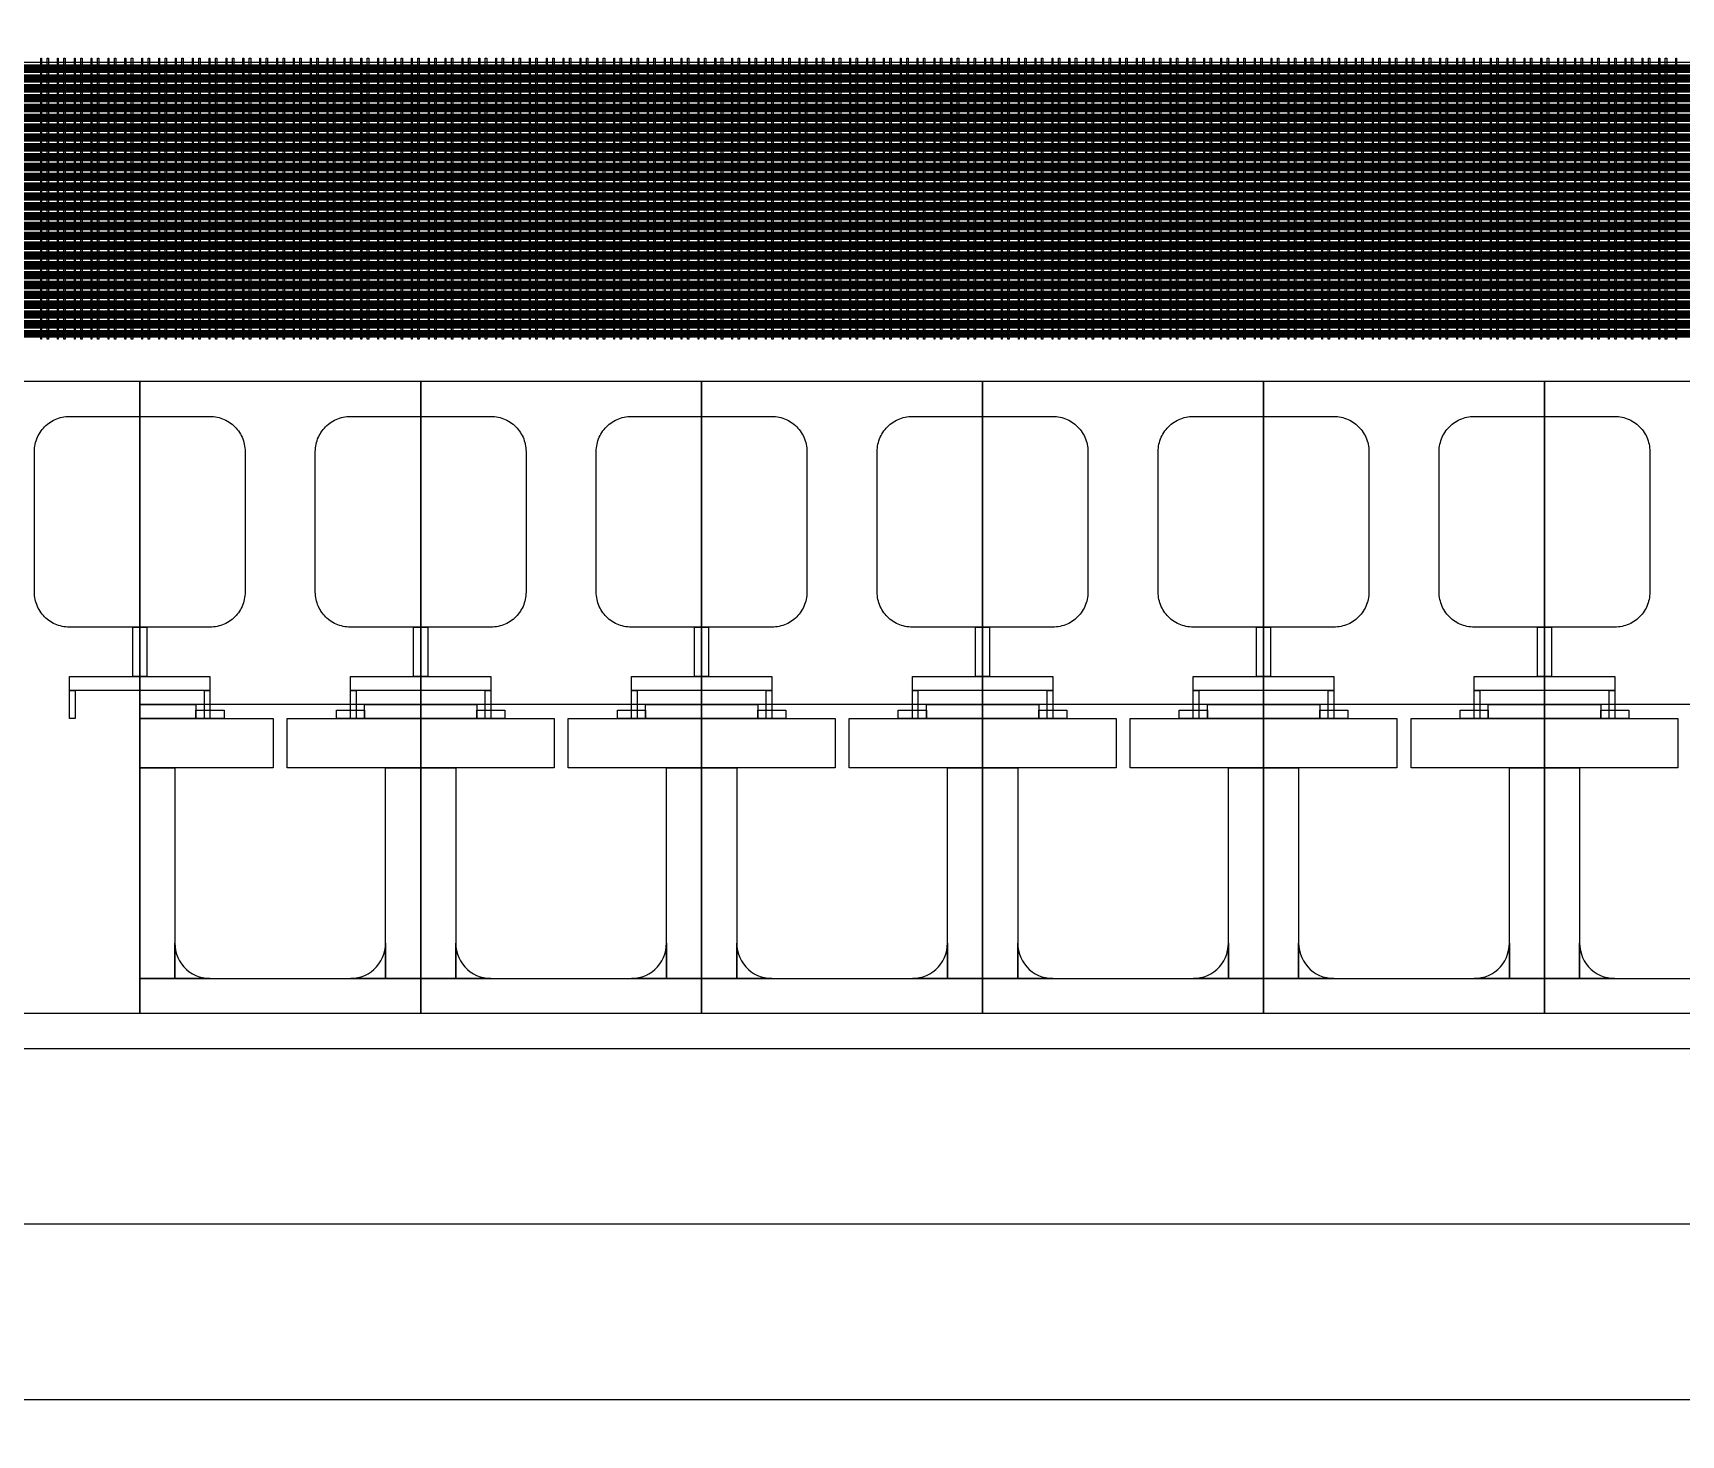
# Model space of a CAD drawing. Extents: x -50000 to 50000, y -50000 to 50000.
# Drawn here: x -33752 to -31406, y 21650 to 23646 of the extents above; entities that cross this region are included whole.
import ezdxf

# ---------------------------------------------------------------- set-up
doc = ezdxf.new("R2010")
doc.units = 0
for name, color, linetype in [('BASEMETAL', 3, 'CONTINUOUS'), ('FRAME', 14, 'CONTINUOUS'), ('SECONDLAYER', 7, 'CONTINUOUS'), ('XOR3', 15, 'CONTINUOUS')]:
    doc.layers.add(name, color=color, linetype=linetype)

# ---------------------------------------------------------------- blocks, each defined once
blk = doc.blocks.new('CHIP_JARRAY')
at = {"layer": 'BASEMETAL'}
for points in [[(500, 1900), (500, 1904.3), (6500, 1904.3), (6500, 1900)], [(500, 1897), (500, 1899), (6500, 1899), (6500, 1897)], [(500, 1894), (500, 1896.4), (6500, 1896.4), (6500, 1894)], [(500, 1891), (500, 1893), (6500, 1893), (6500, 1891)], [(500, 1886), (500, 1890.3), (6500, 1890.3), (6500, 1886)], [(500, 1883), (500, 1885), (6500, 1885), (6500, 1883)], [(500, 1880), (500, 1882.4), (6500, 1882.4), (6500, 1880)], [(500, 1877), (500, 1879), (6500, 1879), (6500, 1877)], [(500, 1872), (500, 1876.3), (6500, 1876.3), (6500, 1872)], [(500, 1869), (500, 1871), (6500, 1871), (6500, 1869)], [(500, 1866), (500, 1868.4), (6500, 1868.4), (6500, 1866)], [(500, 1863), (500, 1865), (6500, 1865), (6500, 1863)], [(500, 1858), (500, 1862.3), (6500, 1862.3), (6500, 1858)], [(500, 1855), (500, 1857), (6500, 1857), (6500, 1855)], [(500, 1852), (500, 1854.4), (6500, 1854.4), (6500, 1852)], [(500, 1849), (500, 1851), (6500, 1851), (6500, 1849)], [(500, 1844), (500, 1848.3), (6500, 1848.3), (6500, 1844)], [(500, 1841), (500, 1843), (6500, 1843), (6500, 1841)], [(500, 1838), (500, 1840.4), (6500, 1840.4), (6500, 1838)], [(500, 1835), (500, 1837), (6500, 1837), (6500, 1835)], [(500, 1830), (500, 1834.3), (6500, 1834.3), (6500, 1830)], [(500, 1827), (500, 1829), (6500, 1829), (6500, 1827)], [(500, 1824), (500, 1826.4), (6500, 1826.4), (6500, 1824)], [(500, 1821), (500, 1823), (6500, 1823), (6500, 1821)], [(500, 1816), (500, 1820.3), (6500, 1820.3), (6500, 1816)], [(500, 1813), (500, 1815), (6500, 1815), (6500, 1813)], [(500, 1810), (500, 1812.4), (6500, 1812.4), (6500, 1810)], [(500, 1807), (500, 1809), (6500, 1809), (6500, 1807)], [(500, 1802), (500, 1806.3), (6500, 1806.3), (6500, 1802)], [(500, 1799), (500, 1801), (6500, 1801), (6500, 1799)], [(500, 1796), (500, 1798.4), (6500, 1798.4), (6500, 1796)], [(500, 1793), (500, 1795), (6500, 1795), (6500, 1793)], [(500, 1788), (500, 1792.3), (6500, 1792.3), (6500, 1788)], [(500, 1785), (500, 1787), (6500, 1787), (6500, 1785)], [(500, 1782), (500, 1784.4), (6500, 1784.4), (6500, 1782)], [(500, 1779), (500, 1781), (6500, 1781), (6500, 1779)], [(500, 1774), (500, 1778.3), (6500, 1778.3), (6500, 1774)], [(500, 1771), (500, 1773), (6500, 1773), (6500, 1771)], [(500, 1768), (500, 1770.4), (6500, 1770.4), (6500, 1768)], [(500, 1765), (500, 1767), (6500, 1767), (6500, 1765)], [(500, 1760), (500, 1764.3), (6500, 1764.3), (6500, 1760)], [(500, 1757), (500, 1759), (6500, 1759), (6500, 1757)], [(500, 1754), (500, 1756.4), (6500, 1756.4), (6500, 1754)], [(500, 1751), (500, 1753), (6500, 1753), (6500, 1751)], [(500, 1746), (500, 1750.3), (6500, 1750.3), (6500, 1746)], [(500, 1743), (500, 1745), (6500, 1745), (6500, 1743)], [(500, 1740), (500, 1742.4), (6500, 1742.4), (6500, 1740)], [(500, 1737), (500, 1739), (6500, 1739), (6500, 1737)], [(500, 1732), (500, 1736.3), (6500, 1736.3), (6500, 1732)], [(500, 1729), (500, 1731), (6500, 1731), (6500, 1729)], [(500, 1726), (500, 1728.4), (6500, 1728.4), (6500, 1726)], [(500, 1723), (500, 1725), (6500, 1725), (6500, 1723)], [(500, 1718), (500, 1722.3), (6500, 1722.3), (6500, 1718)], [(500, 1715), (500, 1717), (6500, 1717), (6500, 1715)], [(500, 1712), (500, 1714.4), (6500, 1714.4), (6500, 1712)], [(500, 1709), (500, 1711), (6500, 1711), (6500, 1709)], [(500, 1704), (500, 1708.3), (6500, 1708.3), (6500, 1704)], [(500, 1701), (500, 1703), (6500, 1703), (6500, 1701)], [(500, 1698), (500, 1700.4), (6500, 1700.4), (6500, 1698)], [(500, 1695), (500, 1697), (6500, 1697), (6500, 1695)], [(500, 1690), (500, 1694.3), (6500, 1694.3), (6500, 1690)], [(500, 1687), (500, 1689), (6500, 1689), (6500, 1687)], [(500, 1684), (500, 1686.4), (6500, 1686.4), (6500, 1684)], [(500, 1681), (500, 1683), (6500, 1683), (6500, 1681)], [(500, 1676), (500, 1680.3), (6500, 1680.3), (6500, 1676)], [(500, 1673), (500, 1675), (6500, 1675), (6500, 1673)], [(500, 1670), (500, 1672.4), (6500, 1672.4), (6500, 1670)], [(500, 1667), (500, 1669), (6500, 1669), (6500, 1667)], [(500, 1662), (500, 1666.3), (6500, 1666.3), (6500, 1662)], [(500, 1659), (500, 1661), (6500, 1661), (6500, 1659)], [(500, 1656), (500, 1658.4), (6500, 1658.4), (6500, 1656)], [(500, 1653), (500, 1655), (6500, 1655), (6500, 1653)], [(500, 1648), (500, 1652.3), (6500, 1652.3), (6500, 1648)], [(500, 1645), (500, 1647), (6500, 1647), (6500, 1645)], [(500, 1642), (500, 1644.4), (6500, 1644.4), (6500, 1642)], [(500, 1639), (500, 1641), (6500, 1641), (6500, 1639)], [(500, 1634), (500, 1638.3), (6500, 1638.3), (6500, 1634)], [(500, 1631), (500, 1633), (6500, 1633), (6500, 1631)], [(500, 1628), (500, 1630.4), (6500, 1630.4), (6500, 1628)], [(500, 1625), (500, 1627), (6500, 1627), (6500, 1625)], [(500, 1620), (500, 1624.3), (6500, 1624.3), (6500, 1620)], [(500, 1617), (500, 1619), (6500, 1619), (6500, 1617)], [(500, 1614), (500, 1616.4), (6500, 1616.4), (6500, 1614)], [(500, 1611), (500, 1613), (6500, 1613), (6500, 1611)], [(500, 1606), (500, 1610.3), (6500, 1610.3), (6500, 1606)], [(500, 1603), (500, 1605), (6500, 1605), (6500, 1603)], [(500, 1600), (500, 1602.4), (6500, 1602.4), (6500, 1600)], [(500, 1597), (500, 1599), (6500, 1599), (6500, 1597)], [(500, 1592), (500, 1596.3), (6500, 1596.3), (6500, 1592)], [(500, 1589), (500, 1591), (6500, 1591), (6500, 1589)], [(500, 1586), (500, 1588.4), (6500, 1588.4), (6500, 1586)], [(500, 1583), (500, 1585), (6500, 1585), (6500, 1583)], [(500, 1578), (500, 1582.3), (6500, 1582.3), (6500, 1578)], [(500, 1575), (500, 1577), (6500, 1577), (6500, 1575)], [(500, 1572), (500, 1574.4), (6500, 1574.4), (6500, 1572)], [(500, 1569), (500, 1571), (6500, 1571), (6500, 1569)], [(500, 1564), (500, 1568.3), (6500, 1568.3), (6500, 1564)], [(500, 1561), (500, 1563), (6500, 1563), (6500, 1561)], [(500, 1558), (500, 1560.4), (6500, 1560.4), (6500, 1558)], [(500, 1555), (500, 1557), (6500, 1557), (6500, 1555)], [(500, 1550), (500, 1554.3), (6500, 1554.3), (6500, 1550)], [(500, 1547), (500, 1549), (6500, 1549), (6500, 1547)], [(500, 1544), (500, 1546.4), (6500, 1546.4), (6500, 1544)], [(500, 1541), (500, 1543), (6500, 1543), (6500, 1541)], [(500, 1536), (500, 1540.3), (6500, 1540.3), (6500, 1536)], [(500, 1533), (500, 1535), (6500, 1535), (6500, 1533)], [(500, 1530), (500, 1532.4), (6500, 1532.4), (6500, 1530)], [(500, 1527), (500, 1529), (6500, 1529), (6500, 1527)], [(500, 1522), (500, 1526.3), (6500, 1526.3), (6500, 1522)], [(500, 1519), (500, 1521), (6500, 1521), (6500, 1519)], [(500, 1516), (500, 1518.4), (6500, 1518.4), (6500, 1516)], [(500, 1513), (500, 1515), (6500, 1515), (6500, 1513)], [(2300, 990), (2300, 1450), (2700, 1450), (2700, 990)], [(2700, 990), (2700, 1450), (3100, 1450), (3100, 990)], [(3100, 990), (3100, 1450), (3500, 1450), (3500, 990)], [(3500, 990), (3500, 1450), (3900, 1450), (3900, 990)], [(3900, 990), (3900, 1450), (4300, 1450), (4300, 990)], [(4300, 990), (4300, 1450), (4700, 1450), (4700, 990)], [(2300, 970), (2300, 990), (2380, 990), (2380, 970)], [(2620, 970), (2620, 990), (2700, 990), (2700, 970)], [(2700, 970), (2700, 990), (2780, 990), (2780, 970)], [(3020, 970), (3020, 990), (3100, 990), (3100, 970)], [(3100, 970), (3100, 990), (3180, 990), (3180, 970)], [(3420, 970), (3420, 990), (3500, 990), (3500, 970)], [(3500, 970), (3500, 990), (3580, 990), (3580, 970)], [(3820, 970), (3820, 990), (3900, 990), (3900, 970)], [(3900, 970), (3900, 990), (3980, 990), (3980, 970)], [(4220, 970), (4220, 990), (4300, 990), (4300, 970)], [(4300, 970), (4300, 990), (4380, 990), (4380, 970)], [(2300, 900), (2300, 970), (2490, 970), (2490, 900)], [(2380, 970), (2380, 982), (2420, 982), (2420, 970)], [(2510, 900), (2510, 970), (2700, 970), (2700, 900)], [(2580, 970), (2580, 982), (2620, 982), (2620, 970)], [(2700, 900), (2700, 970), (2890, 970), (2890, 900)], [(2780, 970), (2780, 982), (2820, 982), (2820, 970)], [(2910, 900), (2910, 970), (3100, 970), (3100, 900)], [(2980, 970), (2980, 982), (3020, 982), (3020, 970)], [(3100, 900), (3100, 970), (3290, 970), (3290, 900)], [(3180, 970), (3180, 982), (3220, 982), (3220, 970)], [(3310, 900), (3310, 970), (3500, 970), (3500, 900)], [(3380, 970), (3380, 982), (3420, 982), (3420, 970)], [(3500, 900), (3500, 970), (3690, 970), (3690, 900)], [(3580, 970), (3580, 982), (3620, 982), (3620, 970)], [(3710, 900), (3710, 970), (3900, 970), (3900, 900)], [(3780, 970), (3780, 982), (3820, 982), (3820, 970)], [(3900, 900), (3900, 970), (4090, 970), (4090, 900)], [(3980, 970), (3980, 982), (4020, 982), (4020, 970)], [(4110, 900), (4110, 970), (4300, 970), (4300, 900)], [(4180, 970), (4180, 982), (4220, 982), (4220, 970)], [(4300, 900), (4300, 970), (4490, 970), (4490, 900)], [(4380, 970), (4380, 982), (4420, 982), (4420, 970)], [(2300, 600), (2300, 900), (2350, 900), (2350, 600)], [(2650, 600), (2650, 900), (2700, 900), (2700, 600)], [(2700, 600), (2700, 900), (2750, 900), (2750, 600)], [(3050, 600), (3050, 900), (3100, 900), (3100, 600)], [(3100, 600), (3100, 900), (3150, 900), (3150, 600)], [(3450, 600), (3450, 900), (3500, 900), (3500, 600)], [(3500, 600), (3500, 900), (3550, 900), (3550, 600)], [(3850, 600), (3850, 900), (3900, 900), (3900, 600)], [(3900, 600), (3900, 900), (3950, 900), (3950, 600)], [(4250, 600), (4250, 900), (4300, 900), (4300, 600)], [(4300, 600), (4300, 900), (4350, 900), (4350, 600)], [(2350, 600), (2350, 650), (2350.274, 644.774), (2351.093, 639.604), (2352.447, 634.549), (2354.323, 629.663), (2356.699, 625), (2359.549, 620.611), (2362.843, 616.543), (2366.543, 612.843), (2370.611, 609.549), (2375, 606.699), (2379.663, 604.323), (2384.549, 602.447), (2389.604, 601.093), (2394.774, 600.274), (2400, 600)], [(2600, 600), (2605.226, 600.274), (2610.396, 601.093), (2615.451, 602.447), (2620.337, 604.323), (2625, 606.699), (2629.389, 609.549), (2633.457, 612.843), (2637.157, 616.543), (2640.451, 620.611), (2643.301, 625), (2645.677, 629.663), (2647.553, 634.549), (2648.907, 639.604), (2649.726, 644.774), (2650, 650), (2650, 600)], [(2750, 600), (2750, 650), (2750.274, 644.774), (2751.093, 639.604), (2752.447, 634.549), (2754.323, 629.663), (2756.699, 625), (2759.549, 620.611), (2762.843, 616.543), (2766.543, 612.843), (2770.611, 609.549), (2775, 606.699), (2779.663, 604.323), (2784.549, 602.447), (2789.604, 601.093), (2794.774, 600.274), (2800, 600)], [(3000, 600), (3005.226, 600.274), (3010.396, 601.093), (3015.451, 602.447), (3020.337, 604.323), (3025, 606.699), (3029.389, 609.549), (3033.457, 612.843), (3037.157, 616.543), (3040.451, 620.611), (3043.301, 625), (3045.677, 629.663), (3047.553, 634.549), (3048.907, 639.604), (3049.726, 644.774), (3050, 650), (3050, 600)], [(3150, 600), (3150, 650), (3150.274, 644.774), (3151.093, 639.604), (3152.447, 634.549), (3154.323, 629.663), (3156.699, 625), (3159.549, 620.611), (3162.843, 616.543), (3166.543, 612.843), (3170.611, 609.549), (3175, 606.699), (3179.663, 604.323), (3184.549, 602.447), (3189.604, 601.093), (3194.774, 600.274), (3200, 600)], [(3400, 600), (3405.226, 600.274), (3410.396, 601.093), (3415.451, 602.447), (3420.337, 604.323), (3425, 606.699), (3429.389, 609.549), (3433.457, 612.843), (3437.157, 616.543), (3440.451, 620.611), (3443.301, 625), (3445.677, 629.663), (3447.553, 634.549), (3448.907, 639.604), (3449.726, 644.774), (3450, 650), (3450, 600)], [(3550, 600), (3550, 650), (3550.274, 644.774), (3551.093, 639.604), (3552.447, 634.549), (3554.323, 629.663), (3556.699, 625), (3559.549, 620.611), (3562.843, 616.543), (3566.543, 612.843), (3570.611, 609.549), (3575, 606.699), (3579.663, 604.323), (3584.549, 602.447), (3589.604, 601.093), (3594.774, 600.274), (3600, 600)], [(3800, 600), (3805.226, 600.274), (3810.396, 601.093), (3815.451, 602.447), (3820.337, 604.323), (3825, 606.699), (3829.389, 609.549), (3833.457, 612.843), (3837.157, 616.543), (3840.451, 620.611), (3843.301, 625), (3845.677, 629.663), (3847.553, 634.549), (3848.907, 639.604), (3849.726, 644.774), (3850, 650), (3850, 600)], [(3950, 600), (3950, 650), (3950.274, 644.774), (3951.093, 639.604), (3952.447, 634.549), (3954.323, 629.663), (3956.699, 625), (3959.549, 620.611), (3962.843, 616.543), (3966.543, 612.843), (3970.611, 609.549), (3975, 606.699), (3979.663, 604.323), (3984.549, 602.447), (3989.604, 601.093), (3994.774, 600.274), (4000, 600)], [(4200, 600), (4205.226, 600.274), (4210.396, 601.093), (4215.451, 602.447), (4220.337, 604.323), (4225, 606.699), (4229.389, 609.549), (4233.457, 612.843), (4237.157, 616.543), (4240.451, 620.611), (4243.301, 625), (4245.677, 629.663), (4247.553, 634.549), (4248.907, 639.604), (4249.726, 644.774), (4250, 650), (4250, 600)], [(4350, 600), (4350, 650), (4350.274, 644.774), (4351.093, 639.604), (4352.447, 634.549), (4354.323, 629.663), (4356.699, 625), (4359.549, 620.611), (4362.843, 616.543), (4366.543, 612.843), (4370.611, 609.549), (4375, 606.699), (4379.663, 604.323), (4384.549, 602.447), (4389.604, 601.093), (4394.774, 600.274), (4400, 600)], [(2300, 550), (2300, 600), (2700, 600), (2700, 550)], [(2700, 550), (2700, 600), (3100, 600), (3100, 550)], [(3100, 550), (3100, 600), (3500, 600), (3500, 550)], [(3500, 550), (3500, 600), (3900, 600), (3900, 550)], [(3900, 550), (3900, 600), (4300, 600), (4300, 550)], [(4300, 550), (4300, 600), (4700, 600), (4700, 550)]]:
    blk.add_lwpolyline(points, close=True, dxfattribs=at)
blk.add_lwpolyline([(2100, 1450), (2300, 1450), (2300, 550), (2100, 550)], dxfattribs=at)
at = {"layer": 'FRAME'}
for points in [[(0, 0), (0, 7000), (7000, 7000), (7000, 0)], [(500, 500), (500, 6500), (6500, 6500), (6500, 500)]]:
    blk.add_lwpolyline(points, close=True, dxfattribs=at)
at = {"layer": 'SECONDLAYER'}
for points in [[(2159, 1510), (2159, 1910), (2160, 1910), (2160, 1510)], [(2168, 1510), (2168, 1910), (2170, 1910), (2170, 1510)], [(2183, 1510), (2183, 1910), (2184, 1910), (2184, 1510)], [(2192, 1510), (2192, 1910), (2194, 1910), (2194, 1510)], [(2207, 1510), (2207, 1910), (2208, 1910), (2208, 1510)], [(2216, 1510), (2216, 1910), (2218, 1910), (2218, 1510)], [(2231, 1510), (2231, 1910), (2232, 1910), (2232, 1510)], [(2240, 1510), (2240, 1910), (2242, 1910), (2242, 1510)], [(2255, 1510), (2255, 1910), (2256, 1910), (2256, 1510)], [(2264, 1510), (2264, 1910), (2266, 1910), (2266, 1510)], [(2279, 1510), (2279, 1910), (2280, 1910), (2280, 1510)], [(2288, 1510), (2288, 1910), (2290, 1910), (2290, 1510)], [(2303, 1510), (2303, 1910), (2304, 1910), (2304, 1510)], [(2312, 1510), (2312, 1910), (2314, 1910), (2314, 1510)], [(2327, 1510), (2327, 1910), (2328, 1910), (2328, 1510)], [(2336, 1510), (2336, 1910), (2338, 1910), (2338, 1510)], [(2351, 1510), (2351, 1910), (2352, 1910), (2352, 1510)], [(2360, 1510), (2360, 1910), (2362, 1910), (2362, 1510)], [(2375, 1510), (2375, 1910), (2376, 1910), (2376, 1510)], [(2384, 1510), (2384, 1910), (2386, 1910), (2386, 1510)], [(2399, 1510), (2399, 1910), (2400, 1910), (2400, 1510)], [(2408, 1510), (2408, 1910), (2410, 1910), (2410, 1510)], [(2423, 1510), (2423, 1910), (2424, 1910), (2424, 1510)], [(2432, 1510), (2432, 1910), (2434, 1910), (2434, 1510)], [(2447, 1510), (2447, 1910), (2448, 1910), (2448, 1510)], [(2456, 1510), (2456, 1910), (2458, 1910), (2458, 1510)], [(2471, 1510), (2471, 1910), (2472, 1910), (2472, 1510)], [(2480, 1510), (2480, 1910), (2482, 1910), (2482, 1510)], [(2495, 1510), (2495, 1910), (2496, 1910), (2496, 1510)], [(2504, 1510), (2504, 1910), (2506, 1910), (2506, 1510)], [(2519, 1510), (2519, 1910), (2520, 1910), (2520, 1510)], [(2528, 1510), (2528, 1910), (2530, 1910), (2530, 1510)], [(2543, 1510), (2543, 1910), (2544, 1910), (2544, 1510)], [(2552, 1510), (2552, 1910), (2554, 1910), (2554, 1510)], [(2567, 1510), (2567, 1910), (2568, 1910), (2568, 1510)], [(2576, 1510), (2576, 1910), (2578, 1910), (2578, 1510)], [(2591, 1510), (2591, 1910), (2592, 1910), (2592, 1510)], [(2600, 1510), (2600, 1910), (2602, 1910), (2602, 1510)], [(2615, 1510), (2615, 1910), (2616, 1910), (2616, 1510)], [(2624, 1510), (2624, 1910), (2626, 1910), (2626, 1510)], [(2639, 1510), (2639, 1910), (2640, 1910), (2640, 1510)], [(2648, 1510), (2648, 1910), (2650, 1910), (2650, 1510)], [(2663, 1510), (2663, 1910), (2664, 1910), (2664, 1510)], [(2672, 1510), (2672, 1910), (2674, 1910), (2674, 1510)], [(2687, 1510), (2687, 1910), (2688, 1910), (2688, 1510)], [(2696, 1510), (2696, 1910), (2698, 1910), (2698, 1510)], [(2711, 1510), (2711, 1910), (2712, 1910), (2712, 1510)], [(2720, 1510), (2720, 1910), (2722, 1910), (2722, 1510)], [(2735, 1510), (2735, 1910), (2736, 1910), (2736, 1510)], [(2744, 1510), (2744, 1910), (2746, 1910), (2746, 1510)], [(2759, 1510), (2759, 1910), (2760, 1910), (2760, 1510)], [(2768, 1510), (2768, 1910), (2770, 1910), (2770, 1510)], [(2783, 1510), (2783, 1910), (2784, 1910), (2784, 1510)], [(2792, 1510), (2792, 1910), (2794, 1910), (2794, 1510)], [(2807, 1510), (2807, 1910), (2808, 1910), (2808, 1510)], [(2816, 1510), (2816, 1910), (2818, 1910), (2818, 1510)], [(2831, 1510), (2831, 1910), (2832, 1910), (2832, 1510)], [(2840, 1510), (2840, 1910), (2842, 1910), (2842, 1510)], [(2855, 1510), (2855, 1910), (2856, 1910), (2856, 1510)], [(2864, 1510), (2864, 1910), (2866, 1910), (2866, 1510)], [(2879, 1510), (2879, 1910), (2880, 1910), (2880, 1510)], [(2888, 1510), (2888, 1910), (2890, 1910), (2890, 1510)], [(2903, 1510), (2903, 1910), (2904, 1910), (2904, 1510)], [(2912, 1510), (2912, 1910), (2914, 1910), (2914, 1510)], [(2927, 1510), (2927, 1910), (2928, 1910), (2928, 1510)], [(2936, 1510), (2936, 1910), (2938, 1910), (2938, 1510)], [(2951, 1510), (2951, 1910), (2952, 1910), (2952, 1510)], [(2960, 1510), (2960, 1910), (2962, 1910), (2962, 1510)], [(2975, 1510), (2975, 1910), (2976, 1910), (2976, 1510)], [(2984, 1510), (2984, 1910), (2986, 1910), (2986, 1510)], [(2999, 1510), (2999, 1910), (3000, 1910), (3000, 1510)], [(3008, 1510), (3008, 1910), (3010, 1910), (3010, 1510)], [(3023, 1510), (3023, 1910), (3024, 1910), (3024, 1510)], [(3032, 1510), (3032, 1910), (3034, 1910), (3034, 1510)], [(3047, 1510), (3047, 1910), (3048, 1910), (3048, 1510)], [(3056, 1510), (3056, 1910), (3058, 1910), (3058, 1510)], [(3071, 1510), (3071, 1910), (3072, 1910), (3072, 1510)], [(3080, 1510), (3080, 1910), (3082, 1910), (3082, 1510)], [(3095, 1510), (3095, 1910), (3096, 1910), (3096, 1510)], [(3104, 1510), (3104, 1910), (3106, 1910), (3106, 1510)], [(3119, 1510), (3119, 1910), (3120, 1910), (3120, 1510)], [(3128, 1510), (3128, 1910), (3130, 1910), (3130, 1510)], [(3143, 1510), (3143, 1910), (3144, 1910), (3144, 1510)], [(3152, 1510), (3152, 1910), (3154, 1910), (3154, 1510)], [(3167, 1510), (3167, 1910), (3168, 1910), (3168, 1510)], [(3176, 1510), (3176, 1910), (3178, 1910), (3178, 1510)], [(3191, 1510), (3191, 1910), (3192, 1910), (3192, 1510)], [(3200, 1510), (3200, 1910), (3202, 1910), (3202, 1510)], [(3215, 1510), (3215, 1910), (3216, 1910), (3216, 1510)], [(3224, 1510), (3224, 1910), (3226, 1910), (3226, 1510)], [(3239, 1510), (3239, 1910), (3240, 1910), (3240, 1510)], [(3248, 1510), (3248, 1910), (3250, 1910), (3250, 1510)], [(3263, 1510), (3263, 1910), (3264, 1910), (3264, 1510)], [(3272, 1510), (3272, 1910), (3274, 1910), (3274, 1510)], [(3287, 1510), (3287, 1910), (3288, 1910), (3288, 1510)], [(3296, 1510), (3296, 1910), (3298, 1910), (3298, 1510)], [(3311, 1510), (3311, 1910), (3312, 1910), (3312, 1510)], [(3320, 1510), (3320, 1910), (3322, 1910), (3322, 1510)], [(3335, 1510), (3335, 1910), (3336, 1910), (3336, 1510)], [(3344, 1510), (3344, 1910), (3346, 1910), (3346, 1510)], [(3359, 1510), (3359, 1910), (3360, 1910), (3360, 1510)], [(3368, 1510), (3368, 1910), (3370, 1910), (3370, 1510)], [(3383, 1510), (3383, 1910), (3384, 1910), (3384, 1510)], [(3392, 1510), (3392, 1910), (3394, 1910), (3394, 1510)], [(3407, 1510), (3407, 1910), (3408, 1910), (3408, 1510)], [(3416, 1510), (3416, 1910), (3418, 1910), (3418, 1510)], [(3431, 1510), (3431, 1910), (3432, 1910), (3432, 1510)], [(3440, 1510), (3440, 1910), (3442, 1910), (3442, 1510)], [(3455, 1510), (3455, 1910), (3456, 1910), (3456, 1510)], [(3464, 1510), (3464, 1910), (3466, 1910), (3466, 1510)], [(3479, 1510), (3479, 1910), (3480, 1910), (3480, 1510)], [(3488, 1510), (3488, 1910), (3490, 1910), (3490, 1510)], [(3503, 1510), (3503, 1910), (3504, 1910), (3504, 1510)], [(3512, 1510), (3512, 1910), (3514, 1910), (3514, 1510)], [(3527, 1510), (3527, 1910), (3528, 1910), (3528, 1510)], [(3536, 1510), (3536, 1910), (3538, 1910), (3538, 1510)], [(3551, 1510), (3551, 1910), (3552, 1910), (3552, 1510)], [(3560, 1510), (3560, 1910), (3562, 1910), (3562, 1510)], [(3575, 1510), (3575, 1910), (3576, 1910), (3576, 1510)], [(3584, 1510), (3584, 1910), (3586, 1910), (3586, 1510)], [(3599, 1510), (3599, 1910), (3600, 1910), (3600, 1510)], [(3608, 1510), (3608, 1910), (3610, 1910), (3610, 1510)], [(3623, 1510), (3623, 1910), (3624, 1910), (3624, 1510)], [(3632, 1510), (3632, 1910), (3634, 1910), (3634, 1510)], [(3647, 1510), (3647, 1910), (3648, 1910), (3648, 1510)], [(3656, 1510), (3656, 1910), (3658, 1910), (3658, 1510)], [(3671, 1510), (3671, 1910), (3672, 1910), (3672, 1510)], [(3680, 1510), (3680, 1910), (3682, 1910), (3682, 1510)], [(3695, 1510), (3695, 1910), (3696, 1910), (3696, 1510)], [(3704, 1510), (3704, 1910), (3706, 1910), (3706, 1510)], [(3719, 1510), (3719, 1910), (3720, 1910), (3720, 1510)], [(3728, 1510), (3728, 1910), (3730, 1910), (3730, 1510)], [(3743, 1510), (3743, 1910), (3744, 1910), (3744, 1510)], [(3752, 1510), (3752, 1910), (3754, 1910), (3754, 1510)], [(3767, 1510), (3767, 1910), (3768, 1910), (3768, 1510)], [(3776, 1510), (3776, 1910), (3778, 1910), (3778, 1510)], [(3791, 1510), (3791, 1910), (3792, 1910), (3792, 1510)], [(3800, 1510), (3800, 1910), (3802, 1910), (3802, 1510)], [(3815, 1510), (3815, 1910), (3816, 1910), (3816, 1510)], [(3824, 1510), (3824, 1910), (3826, 1910), (3826, 1510)], [(3839, 1510), (3839, 1910), (3840, 1910), (3840, 1510)], [(3848, 1510), (3848, 1910), (3850, 1910), (3850, 1510)], [(3863, 1510), (3863, 1910), (3864, 1910), (3864, 1510)], [(3872, 1510), (3872, 1910), (3874, 1910), (3874, 1510)], [(3887, 1510), (3887, 1910), (3888, 1910), (3888, 1510)], [(3896, 1510), (3896, 1910), (3898, 1910), (3898, 1510)], [(3911, 1510), (3911, 1910), (3912, 1910), (3912, 1510)], [(3920, 1510), (3920, 1910), (3922, 1910), (3922, 1510)], [(3935, 1510), (3935, 1910), (3936, 1910), (3936, 1510)], [(3944, 1510), (3944, 1910), (3946, 1910), (3946, 1510)], [(3959, 1510), (3959, 1910), (3960, 1910), (3960, 1510)], [(3968, 1510), (3968, 1910), (3970, 1910), (3970, 1510)], [(3983, 1510), (3983, 1910), (3984, 1910), (3984, 1510)], [(3992, 1510), (3992, 1910), (3994, 1910), (3994, 1510)], [(4007, 1510), (4007, 1910), (4008, 1910), (4008, 1510)], [(4016, 1510), (4016, 1910), (4018, 1910), (4018, 1510)], [(4031, 1510), (4031, 1910), (4032, 1910), (4032, 1510)], [(4040, 1510), (4040, 1910), (4042, 1910), (4042, 1510)], [(4055, 1510), (4055, 1910), (4056, 1910), (4056, 1510)], [(4064, 1510), (4064, 1910), (4066, 1910), (4066, 1510)], [(4079, 1510), (4079, 1910), (4080, 1910), (4080, 1510)], [(4088, 1510), (4088, 1910), (4090, 1910), (4090, 1510)], [(4103, 1510), (4103, 1910), (4104, 1910), (4104, 1510)], [(4112, 1510), (4112, 1910), (4114, 1910), (4114, 1510)], [(4127, 1510), (4127, 1910), (4128, 1910), (4128, 1510)], [(4136, 1510), (4136, 1910), (4138, 1910), (4138, 1510)], [(4151, 1510), (4151, 1910), (4152, 1910), (4152, 1510)], [(4160, 1510), (4160, 1910), (4162, 1910), (4162, 1510)], [(4175, 1510), (4175, 1910), (4176, 1910), (4176, 1510)], [(4184, 1510), (4184, 1910), (4186, 1910), (4186, 1510)], [(4199, 1510), (4199, 1910), (4200, 1910), (4200, 1510)], [(4208, 1510), (4208, 1910), (4210, 1910), (4210, 1510)], [(4223, 1510), (4223, 1910), (4224, 1910), (4224, 1510)], [(4232, 1510), (4232, 1910), (4234, 1910), (4234, 1510)], [(4247, 1510), (4247, 1910), (4248, 1910), (4248, 1510)], [(4256, 1510), (4256, 1910), (4258, 1910), (4258, 1510)], [(4271, 1510), (4271, 1910), (4272, 1910), (4272, 1510)], [(4280, 1510), (4280, 1910), (4282, 1910), (4282, 1510)], [(4295, 1510), (4295, 1910), (4296, 1910), (4296, 1510)], [(4304, 1510), (4304, 1910), (4306, 1910), (4306, 1510)], [(4319, 1510), (4319, 1910), (4320, 1910), (4320, 1510)], [(4328, 1510), (4328, 1910), (4330, 1910), (4330, 1510)], [(4343, 1510), (4343, 1910), (4344, 1910), (4344, 1510)], [(4352, 1510), (4352, 1910), (4354, 1910), (4354, 1510)], [(4367, 1510), (4367, 1910), (4368, 1910), (4368, 1510)], [(4376, 1510), (4376, 1910), (4378, 1910), (4378, 1510)], [(4391, 1510), (4391, 1910), (4392, 1910), (4392, 1510)], [(4400, 1510), (4400, 1910), (4402, 1910), (4402, 1510)], [(4415, 1510), (4415, 1910), (4416, 1910), (4416, 1510)], [(4424, 1510), (4424, 1910), (4426, 1910), (4426, 1510)], [(4439, 1510), (4439, 1910), (4440, 1910), (4440, 1510)], [(4448, 1510), (4448, 1910), (4450, 1910), (4450, 1510)], [(4463, 1510), (4463, 1910), (4464, 1910), (4464, 1510)], [(4472, 1510), (4472, 1910), (4474, 1910), (4474, 1510)], [(4487, 1510), (4487, 1910), (4488, 1910), (4488, 1510)], [(2200, 1100), (2197.383, 1100.069), (2194.774, 1100.274), (2192.178, 1100.616), (2189.604, 1101.093), (2187.059, 1101.704), (2184.549, 1102.447), (2182.082, 1103.321), (2179.663, 1104.323), (2177.3, 1105.45), (2175, 1106.699), (2172.768, 1108.066), (2170.611, 1109.549), (2168.534, 1111.143), (2166.543, 1112.843), (2164.645, 1114.645), (2162.843, 1116.543), (2161.143, 1118.534), (2159.549, 1120.611), (2158.066, 1122.768), (2156.699, 1125), (2155.45, 1127.3), (2154.323, 1129.663), (2153.321, 1132.082), (2152.447, 1134.549), (2151.704, 1137.059), (2151.093, 1139.604), (2150.616, 1142.178), (2150.274, 1144.774), (2150.069, 1147.383), (2150, 1150), (2150, 1350), (2150.069, 1352.617), (2150.274, 1355.226), (2150.616, 1357.822), (2151.093, 1360.396), (2151.704, 1362.941), (2152.447, 1365.451), (2153.321, 1367.918), (2154.323, 1370.337), (2155.45, 1372.7), (2156.699, 1375), (2158.066, 1377.232), (2159.549, 1379.389), (2161.143, 1381.466), (2162.843, 1383.457), (2164.645, 1385.355), (2166.543, 1387.157), (2168.534, 1388.857), (2170.611, 1390.451), (2172.768, 1391.934), (2175, 1393.301), (2177.3, 1394.55), (2179.663, 1395.677), (2182.082, 1396.679), (2184.549, 1397.553), (2187.059, 1398.296), (2189.604, 1398.907), (2192.178, 1399.384), (2194.774, 1399.726), (2197.383, 1399.931), (2200, 1400), (2400, 1400), (2402.617, 1399.931), (2405.226, 1399.726), (2407.822, 1399.384), (2410.396, 1398.907), (2412.941, 1398.296), (2415.451, 1397.553), (2417.918, 1396.679), (2420.337, 1395.677), (2422.7, 1394.55), (2425, 1393.301), (2427.232, 1391.934), (2429.389, 1390.451), (2431.466, 1388.857), (2433.457, 1387.157), (2435.355, 1385.355), (2437.157, 1383.457), (2438.857, 1381.466), (2440.451, 1379.389), (2441.934, 1377.232), (2443.301, 1375), (2444.55, 1372.7), (2445.677, 1370.337), (2446.679, 1367.918), (2447.553, 1365.451), (2448.296, 1362.941), (2448.907, 1360.396), (2449.384, 1357.822), (2449.726, 1355.226), (2449.931, 1352.617), (2450, 1350), (2450, 1150), (2449.931, 1147.383), (2449.726, 1144.774), (2449.384, 1142.178), (2448.907, 1139.604), (2448.296, 1137.059), (2447.553, 1134.549), (2446.679, 1132.082), (2445.677, 1129.663), (2444.55, 1127.3), (2443.301, 1125), (2441.934, 1122.768), (2440.451, 1120.611), (2438.857, 1118.534), (2437.157, 1116.543), (2435.355, 1114.645), (2433.457, 1112.843), (2431.466, 1111.143), (2429.389, 1109.549), (2427.232, 1108.066), (2425, 1106.699), (2422.7, 1105.45), (2420.337, 1104.323), (2417.918, 1103.321), (2415.451, 1102.447), (2412.941, 1101.704), (2410.396, 1101.093), (2407.822, 1100.616), (2405.226, 1100.274), (2402.617, 1100.069), (2400, 1100)], [(2600, 1100), (2597.383, 1100.069), (2594.774, 1100.274), (2592.178, 1100.616), (2589.604, 1101.093), (2587.059, 1101.704), (2584.549, 1102.447), (2582.082, 1103.321), (2579.663, 1104.323), (2577.3, 1105.45), (2575, 1106.699), (2572.768, 1108.066), (2570.611, 1109.549), (2568.534, 1111.143), (2566.543, 1112.843), (2564.645, 1114.645), (2562.843, 1116.543), (2561.143, 1118.534), (2559.549, 1120.611), (2558.066, 1122.768), (2556.699, 1125), (2555.45, 1127.3), (2554.323, 1129.663), (2553.321, 1132.082), (2552.447, 1134.549), (2551.704, 1137.059), (2551.093, 1139.604), (2550.616, 1142.178), (2550.274, 1144.774), (2550.069, 1147.383), (2550, 1150), (2550, 1350), (2550.069, 1352.617), (2550.274, 1355.226), (2550.616, 1357.822), (2551.093, 1360.396), (2551.704, 1362.941), (2552.447, 1365.451), (2553.321, 1367.918), (2554.323, 1370.337), (2555.45, 1372.7), (2556.699, 1375), (2558.066, 1377.232), (2559.549, 1379.389), (2561.143, 1381.466), (2562.843, 1383.457), (2564.645, 1385.355), (2566.543, 1387.157), (2568.534, 1388.857), (2570.611, 1390.451), (2572.768, 1391.934), (2575, 1393.301), (2577.3, 1394.55), (2579.663, 1395.677), (2582.082, 1396.679), (2584.549, 1397.553), (2587.059, 1398.296), (2589.604, 1398.907), (2592.178, 1399.384), (2594.774, 1399.726), (2597.383, 1399.931), (2600, 1400), (2800, 1400), (2802.617, 1399.931), (2805.226, 1399.726), (2807.822, 1399.384), (2810.396, 1398.907), (2812.941, 1398.296), (2815.451, 1397.553), (2817.918, 1396.679), (2820.337, 1395.677), (2822.7, 1394.55), (2825, 1393.301), (2827.232, 1391.934), (2829.389, 1390.451), (2831.466, 1388.857), (2833.457, 1387.157), (2835.355, 1385.355), (2837.157, 1383.457), (2838.857, 1381.466), (2840.451, 1379.389), (2841.934, 1377.232), (2843.301, 1375), (2844.55, 1372.7), (2845.677, 1370.337), (2846.679, 1367.918), (2847.553, 1365.451), (2848.296, 1362.941), (2848.907, 1360.396), (2849.384, 1357.822), (2849.726, 1355.226), (2849.931, 1352.617), (2850, 1350), (2850, 1150), (2849.931, 1147.383), (2849.726, 1144.774), (2849.384, 1142.178), (2848.907, 1139.604), (2848.296, 1137.059), (2847.553, 1134.549), (2846.679, 1132.082), (2845.677, 1129.663), (2844.55, 1127.3), (2843.301, 1125), (2841.934, 1122.768), (2840.451, 1120.611), (2838.857, 1118.534), (2837.157, 1116.543), (2835.355, 1114.645), (2833.457, 1112.843), (2831.466, 1111.143), (2829.389, 1109.549), (2827.232, 1108.066), (2825, 1106.699), (2822.7, 1105.45), (2820.337, 1104.323), (2817.918, 1103.321), (2815.451, 1102.447), (2812.941, 1101.704), (2810.396, 1101.093), (2807.822, 1100.616), (2805.226, 1100.274), (2802.617, 1100.069), (2800, 1100)], [(3000, 1100), (2997.383, 1100.069), (2994.774, 1100.274), (2992.178, 1100.616), (2989.604, 1101.093), (2987.059, 1101.704), (2984.549, 1102.447), (2982.082, 1103.321), (2979.663, 1104.323), (2977.3, 1105.45), (2975, 1106.699), (2972.768, 1108.066), (2970.611, 1109.549), (2968.534, 1111.143), (2966.543, 1112.843), (2964.645, 1114.645), (2962.843, 1116.543), (2961.143, 1118.534), (2959.549, 1120.611), (2958.066, 1122.768), (2956.699, 1125), (2955.45, 1127.3), (2954.323, 1129.663), (2953.321, 1132.082), (2952.447, 1134.549), (2951.704, 1137.059), (2951.093, 1139.604), (2950.616, 1142.178), (2950.274, 1144.774), (2950.069, 1147.383), (2950, 1150), (2950, 1350), (2950.069, 1352.617), (2950.274, 1355.226), (2950.616, 1357.822), (2951.093, 1360.396), (2951.704, 1362.941), (2952.447, 1365.451), (2953.321, 1367.918), (2954.323, 1370.337), (2955.45, 1372.7), (2956.699, 1375), (2958.066, 1377.232), (2959.549, 1379.389), (2961.143, 1381.466), (2962.843, 1383.457), (2964.645, 1385.355), (2966.543, 1387.157), (2968.534, 1388.857), (2970.611, 1390.451), (2972.768, 1391.934), (2975, 1393.301), (2977.3, 1394.55), (2979.663, 1395.677), (2982.082, 1396.679), (2984.549, 1397.553), (2987.059, 1398.296), (2989.604, 1398.907), (2992.178, 1399.384), (2994.774, 1399.726), (2997.383, 1399.931), (3000, 1400), (3200, 1400), (3202.617, 1399.931), (3205.226, 1399.726), (3207.822, 1399.384), (3210.396, 1398.907), (3212.941, 1398.296), (3215.451, 1397.553), (3217.918, 1396.679), (3220.337, 1395.677), (3222.7, 1394.55), (3225, 1393.301), (3227.232, 1391.934), (3229.389, 1390.451), (3231.466, 1388.857), (3233.457, 1387.157), (3235.355, 1385.355), (3237.157, 1383.457), (3238.857, 1381.466), (3240.451, 1379.389), (3241.934, 1377.232), (3243.301, 1375), (3244.55, 1372.7), (3245.677, 1370.337), (3246.679, 1367.918), (3247.553, 1365.451), (3248.296, 1362.941), (3248.907, 1360.396), (3249.384, 1357.822), (3249.726, 1355.226), (3249.931, 1352.617), (3250, 1350), (3250, 1150), (3249.931, 1147.383), (3249.726, 1144.774), (3249.384, 1142.178), (3248.907, 1139.604), (3248.296, 1137.059), (3247.553, 1134.549), (3246.679, 1132.082), (3245.677, 1129.663), (3244.55, 1127.3), (3243.301, 1125), (3241.934, 1122.768), (3240.451, 1120.611), (3238.857, 1118.534), (3237.157, 1116.543), (3235.355, 1114.645), (3233.457, 1112.843), (3231.466, 1111.143), (3229.389, 1109.549), (3227.232, 1108.066), (3225, 1106.699), (3222.7, 1105.45), (3220.337, 1104.323), (3217.918, 1103.321), (3215.451, 1102.447), (3212.941, 1101.704), (3210.396, 1101.093), (3207.822, 1100.616), (3205.226, 1100.274), (3202.617, 1100.069), (3200, 1100)], [(3400, 1100), (3397.383, 1100.069), (3394.774, 1100.274), (3392.178, 1100.616), (3389.604, 1101.093), (3387.059, 1101.704), (3384.549, 1102.447), (3382.082, 1103.321), (3379.663, 1104.323), (3377.3, 1105.45), (3375, 1106.699), (3372.768, 1108.066), (3370.611, 1109.549), (3368.534, 1111.143), (3366.543, 1112.843), (3364.645, 1114.645), (3362.843, 1116.543), (3361.143, 1118.534), (3359.549, 1120.611), (3358.066, 1122.768), (3356.699, 1125), (3355.45, 1127.3), (3354.323, 1129.663), (3353.321, 1132.082), (3352.447, 1134.549), (3351.704, 1137.059), (3351.093, 1139.604), (3350.616, 1142.178), (3350.274, 1144.774), (3350.069, 1147.383), (3350, 1150), (3350, 1350), (3350.069, 1352.617), (3350.274, 1355.226), (3350.616, 1357.822), (3351.093, 1360.396), (3351.704, 1362.941), (3352.447, 1365.451), (3353.321, 1367.918), (3354.323, 1370.337), (3355.45, 1372.7), (3356.699, 1375), (3358.066, 1377.232), (3359.549, 1379.389), (3361.143, 1381.466), (3362.843, 1383.457), (3364.645, 1385.355), (3366.543, 1387.157), (3368.534, 1388.857), (3370.611, 1390.451), (3372.768, 1391.934), (3375, 1393.301), (3377.3, 1394.55), (3379.663, 1395.677), (3382.082, 1396.679), (3384.549, 1397.553), (3387.059, 1398.296), (3389.604, 1398.907), (3392.178, 1399.384), (3394.774, 1399.726), (3397.383, 1399.931), (3400, 1400), (3600, 1400), (3602.617, 1399.931), (3605.226, 1399.726), (3607.822, 1399.384), (3610.396, 1398.907), (3612.941, 1398.296), (3615.451, 1397.553), (3617.918, 1396.679), (3620.337, 1395.677), (3622.7, 1394.55), (3625, 1393.301), (3627.232, 1391.934), (3629.389, 1390.451), (3631.466, 1388.857), (3633.457, 1387.157), (3635.355, 1385.355), (3637.157, 1383.457), (3638.857, 1381.466), (3640.451, 1379.389), (3641.934, 1377.232), (3643.301, 1375), (3644.55, 1372.7), (3645.677, 1370.337), (3646.679, 1367.918), (3647.553, 1365.451), (3648.296, 1362.941), (3648.907, 1360.396), (3649.384, 1357.822), (3649.726, 1355.226), (3649.931, 1352.617), (3650, 1350), (3650, 1150), (3649.931, 1147.383), (3649.726, 1144.774), (3649.384, 1142.178), (3648.907, 1139.604), (3648.296, 1137.059), (3647.553, 1134.549), (3646.679, 1132.082), (3645.677, 1129.663), (3644.55, 1127.3), (3643.301, 1125), (3641.934, 1122.768), (3640.451, 1120.611), (3638.857, 1118.534), (3637.157, 1116.543), (3635.355, 1114.645), (3633.457, 1112.843), (3631.466, 1111.143), (3629.389, 1109.549), (3627.232, 1108.066), (3625, 1106.699), (3622.7, 1105.45), (3620.337, 1104.323), (3617.918, 1103.321), (3615.451, 1102.447), (3612.941, 1101.704), (3610.396, 1101.093), (3607.822, 1100.616), (3605.226, 1100.274), (3602.617, 1100.069), (3600, 1100)], [(3800, 1100), (3797.383, 1100.069), (3794.774, 1100.274), (3792.178, 1100.616), (3789.604, 1101.093), (3787.059, 1101.704), (3784.549, 1102.447), (3782.082, 1103.321), (3779.663, 1104.323), (3777.3, 1105.45), (3775, 1106.699), (3772.768, 1108.066), (3770.611, 1109.549), (3768.534, 1111.143), (3766.543, 1112.843), (3764.645, 1114.645), (3762.843, 1116.543), (3761.143, 1118.534), (3759.549, 1120.611), (3758.066, 1122.768), (3756.699, 1125), (3755.45, 1127.3), (3754.323, 1129.663), (3753.321, 1132.082), (3752.447, 1134.549), (3751.704, 1137.059), (3751.093, 1139.604), (3750.616, 1142.178), (3750.274, 1144.774), (3750.069, 1147.383), (3750, 1150), (3750, 1350), (3750.069, 1352.617), (3750.274, 1355.226), (3750.616, 1357.822), (3751.093, 1360.396), (3751.704, 1362.941), (3752.447, 1365.451), (3753.321, 1367.918), (3754.323, 1370.337), (3755.45, 1372.7), (3756.699, 1375), (3758.066, 1377.232), (3759.549, 1379.389), (3761.143, 1381.466), (3762.843, 1383.457), (3764.645, 1385.355), (3766.543, 1387.157), (3768.534, 1388.857), (3770.611, 1390.451), (3772.768, 1391.934), (3775, 1393.301), (3777.3, 1394.55), (3779.663, 1395.677), (3782.082, 1396.679), (3784.549, 1397.553), (3787.059, 1398.296), (3789.604, 1398.907), (3792.178, 1399.384), (3794.774, 1399.726), (3797.383, 1399.931), (3800, 1400), (4000, 1400), (4002.617, 1399.931), (4005.226, 1399.726), (4007.822, 1399.384), (4010.396, 1398.907), (4012.941, 1398.296), (4015.451, 1397.553), (4017.918, 1396.679), (4020.337, 1395.677), (4022.7, 1394.55), (4025, 1393.301), (4027.232, 1391.934), (4029.389, 1390.451), (4031.466, 1388.857), (4033.457, 1387.157), (4035.355, 1385.355), (4037.157, 1383.457), (4038.857, 1381.466), (4040.451, 1379.389), (4041.934, 1377.232), (4043.301, 1375), (4044.55, 1372.7), (4045.677, 1370.337), (4046.679, 1367.918), (4047.553, 1365.451), (4048.296, 1362.941), (4048.907, 1360.396), (4049.384, 1357.822), (4049.726, 1355.226), (4049.931, 1352.617), (4050, 1350), (4050, 1150), (4049.931, 1147.383), (4049.726, 1144.774), (4049.384, 1142.178), (4048.907, 1139.604), (4048.296, 1137.059), (4047.553, 1134.549), (4046.679, 1132.082), (4045.677, 1129.663), (4044.55, 1127.3), (4043.301, 1125), (4041.934, 1122.768), (4040.451, 1120.611), (4038.857, 1118.534), (4037.157, 1116.543), (4035.355, 1114.645), (4033.457, 1112.843), (4031.466, 1111.143), (4029.389, 1109.549), (4027.232, 1108.066), (4025, 1106.699), (4022.7, 1105.45), (4020.337, 1104.323), (4017.918, 1103.321), (4015.451, 1102.447), (4012.941, 1101.704), (4010.396, 1101.093), (4007.822, 1100.616), (4005.226, 1100.274), (4002.617, 1100.069), (4000, 1100)], [(4200, 1100), (4197.383, 1100.069), (4194.774, 1100.274), (4192.178, 1100.616), (4189.604, 1101.093), (4187.059, 1101.704), (4184.549, 1102.447), (4182.082, 1103.321), (4179.663, 1104.323), (4177.3, 1105.45), (4175, 1106.699), (4172.768, 1108.066), (4170.611, 1109.549), (4168.534, 1111.143), (4166.543, 1112.843), (4164.645, 1114.645), (4162.843, 1116.543), (4161.143, 1118.534), (4159.549, 1120.611), (4158.066, 1122.768), (4156.699, 1125), (4155.45, 1127.3), (4154.323, 1129.663), (4153.321, 1132.082), (4152.447, 1134.549), (4151.704, 1137.059), (4151.093, 1139.604), (4150.616, 1142.178), (4150.274, 1144.774), (4150.069, 1147.383), (4150, 1150), (4150, 1350), (4150.069, 1352.617), (4150.274, 1355.226), (4150.616, 1357.822), (4151.093, 1360.396), (4151.704, 1362.941), (4152.447, 1365.451), (4153.321, 1367.918), (4154.323, 1370.337), (4155.45, 1372.7), (4156.699, 1375), (4158.066, 1377.232), (4159.549, 1379.389), (4161.143, 1381.466), (4162.843, 1383.457), (4164.645, 1385.355), (4166.543, 1387.157), (4168.534, 1388.857), (4170.611, 1390.451), (4172.768, 1391.934), (4175, 1393.301), (4177.3, 1394.55), (4179.663, 1395.677), (4182.082, 1396.679), (4184.549, 1397.553), (4187.059, 1398.296), (4189.604, 1398.907), (4192.178, 1399.384), (4194.774, 1399.726), (4197.383, 1399.931), (4200, 1400), (4400, 1400), (4402.617, 1399.931), (4405.226, 1399.726), (4407.822, 1399.384), (4410.396, 1398.907), (4412.941, 1398.296), (4415.451, 1397.553), (4417.918, 1396.679), (4420.337, 1395.677), (4422.7, 1394.55), (4425, 1393.301), (4427.232, 1391.934), (4429.389, 1390.451), (4431.466, 1388.857), (4433.457, 1387.157), (4435.355, 1385.355), (4437.157, 1383.457), (4438.857, 1381.466), (4440.451, 1379.389), (4441.934, 1377.232), (4443.301, 1375), (4444.55, 1372.7), (4445.677, 1370.337), (4446.679, 1367.918), (4447.553, 1365.451), (4448.296, 1362.941), (4448.907, 1360.396), (4449.384, 1357.822), (4449.726, 1355.226), (4449.931, 1352.617), (4450, 1350), (4450, 1150), (4449.931, 1147.383), (4449.726, 1144.774), (4449.384, 1142.178), (4448.907, 1139.604), (4448.296, 1137.059), (4447.553, 1134.549), (4446.679, 1132.082), (4445.677, 1129.663), (4444.55, 1127.3), (4443.301, 1125), (4441.934, 1122.768), (4440.451, 1120.611), (4438.857, 1118.534), (4437.157, 1116.543), (4435.355, 1114.645), (4433.457, 1112.843), (4431.466, 1111.143), (4429.389, 1109.549), (4427.232, 1108.066), (4425, 1106.699), (4422.7, 1105.45), (4420.337, 1104.323), (4417.918, 1103.321), (4415.451, 1102.447), (4412.941, 1101.704), (4410.396, 1101.093), (4407.822, 1100.616), (4405.226, 1100.274), (4402.617, 1100.069), (4400, 1100)], [(2290, 1030), (2290, 1100), (2310, 1100), (2310, 1030)], [(2690, 1030), (2690, 1100), (2710, 1100), (2710, 1030)], [(3090, 1030), (3090, 1100), (3110, 1100), (3110, 1030)], [(3490, 1030), (3490, 1100), (3510, 1100), (3510, 1030)], [(3890, 1030), (3890, 1100), (3910, 1100), (3910, 1030)], [(4290, 1030), (4290, 1100), (4310, 1100), (4310, 1030)], [(2200, 1010), (2200, 1030), (2400, 1030), (2400, 1010)], [(2200, 970), (2200, 1010), (2208, 1010), (2208, 970)], [(2392, 970), (2392, 1010), (2400, 1010), (2400, 970)], [(2600, 1010), (2600, 1030), (2800, 1030), (2800, 1010)], [(2600, 970), (2600, 1010), (2608, 1010), (2608, 970)], [(2792, 970), (2792, 1010), (2800, 1010), (2800, 970)], [(3000, 1010), (3000, 1030), (3200, 1030), (3200, 1010)], [(3000, 970), (3000, 1010), (3008, 1010), (3008, 970)], [(3192, 970), (3192, 1010), (3200, 1010), (3200, 970)], [(3400, 1010), (3400, 1030), (3600, 1030), (3600, 1010)], [(3400, 970), (3400, 1010), (3408, 1010), (3408, 970)], [(3592, 970), (3592, 1010), (3600, 1010), (3600, 970)], [(3800, 1010), (3800, 1030), (4000, 1030), (4000, 1010)], [(3800, 970), (3800, 1010), (3808, 1010), (3808, 970)], [(3992, 970), (3992, 1010), (4000, 1010), (4000, 970)], [(4200, 1010), (4200, 1030), (4400, 1030), (4400, 1010)], [(4200, 970), (4200, 1010), (4208, 1010), (4208, 970)], [(4392, 970), (4392, 1010), (4400, 1010), (4400, 970)]]:
    blk.add_lwpolyline(points, close=True, dxfattribs=at)
at = {"layer": 'XOR3'}
blk.add_lwpolyline([(250, 250), (250, 6750), (6750, 6750), (6750, 250)], close=True, dxfattribs=at)

msp = doc.modelspace()

# ---------------------------------------------------------------- linework, layer by layer
at = {"layer": 'FRAME'}
for radius in [50000, 49000]:
    msp.add_circle((0, 0), radius, dxfattribs=at)

# ---------------------------------------------------------------- block references
msp.add_blockref('CHIP_JARRAY', (-35900, 21700))

doc.saveas('drawing.dxf')
